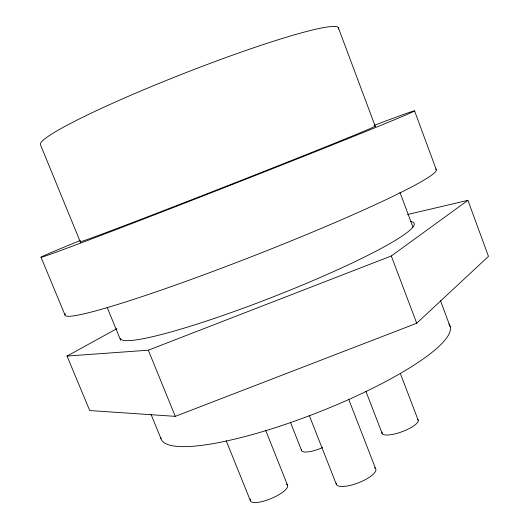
<?xml version="1.0" encoding="UTF-8"?>
<svg xmlns="http://www.w3.org/2000/svg" width="529" height="529" viewBox="0 0 529 529"><rect width="100%" height="100%" fill="white"/><g stroke="black" fill="none" stroke-linecap="round" stroke-linejoin="round"><path stroke-width="0.79" d="M116.922 328.641L67.031 356.063L89.725 410.55L175.278 416.349L416.72 323.252L488.479 256.36L467.907 200.339L407.581 214.509M67.031 356.063L148.318 350.198L391.315 255.976L467.907 200.339M41.011 257.206L64.941 314.881M80.593 242.586L40.541 144.92A160.069 13.979 -21.4 0 1 188.469 71.653A160.069 13.979 -21.4 0 1 338.441 29.022M107.182 307.442L120.638 340.253M150.983 414.26L160.995 438.68M148.318 350.198L175.278 416.349M226.194 440.703L250.277 500.441M265.611 430.17L287.631 485.457M290.421 422.228L301.642 450.615M309.194 415.225L336.398 484.445M348.743 399.402L375.616 468.681M365.916 391.348L382.269 433.714M400.327 373.375L418.274 420.456M391.315 255.976L416.72 323.252M338.296 27.561L375.332 126.557M399.924 192.298L412.944 227.1M440.426 300.571L450.265 326.869M414.564 110.885L436.332 169.809M374.029 125.386A200.63 2.056 -21.4 0 1 355.21 135.748A200.63 2.056 -21.4 0 1 101.747 235.088A200.63 2.056 -21.4 0 1 80.322 240.497M374.499 126.252A158.429 1.613 -21.4 0 1 231.14 184.33A158.429 1.613 -21.4 0 1 80.428 241.561M435.618 169.035A199.393 13.595 -21.4 0 1 252.531 256.3A199.393 13.595 -21.4 0 1 65.378 313.657M286.229 484.088A20.148 5.912 -22.7 0 1 271.337 498.483A20.148 5.912 -22.7 0 1 250.455 499.098M322.558 447.613A18.33 4.933 -21.6 0 1 301.629 449.557M374.479 467.696A21.153 6.566 -21.2 0 1 359.27 482.474A21.153 6.566 -21.2 0 1 336.239 483.089M417.831 419.457A19.249 5.402 -20.2 0 1 401.088 432.054A19.249 5.402 -20.2 0 1 382.077 432.067M448.784 323.94A155.103 32.362 -21.4 0 1 318.379 412.263A155.103 32.362 -21.4 0 1 160.723 437.351M410.841 221.519A157.781 16.981 -21.4 0 1 285.105 292.14A157.781 16.981 -21.4 0 1 120.275 338.249"/></g></svg>
